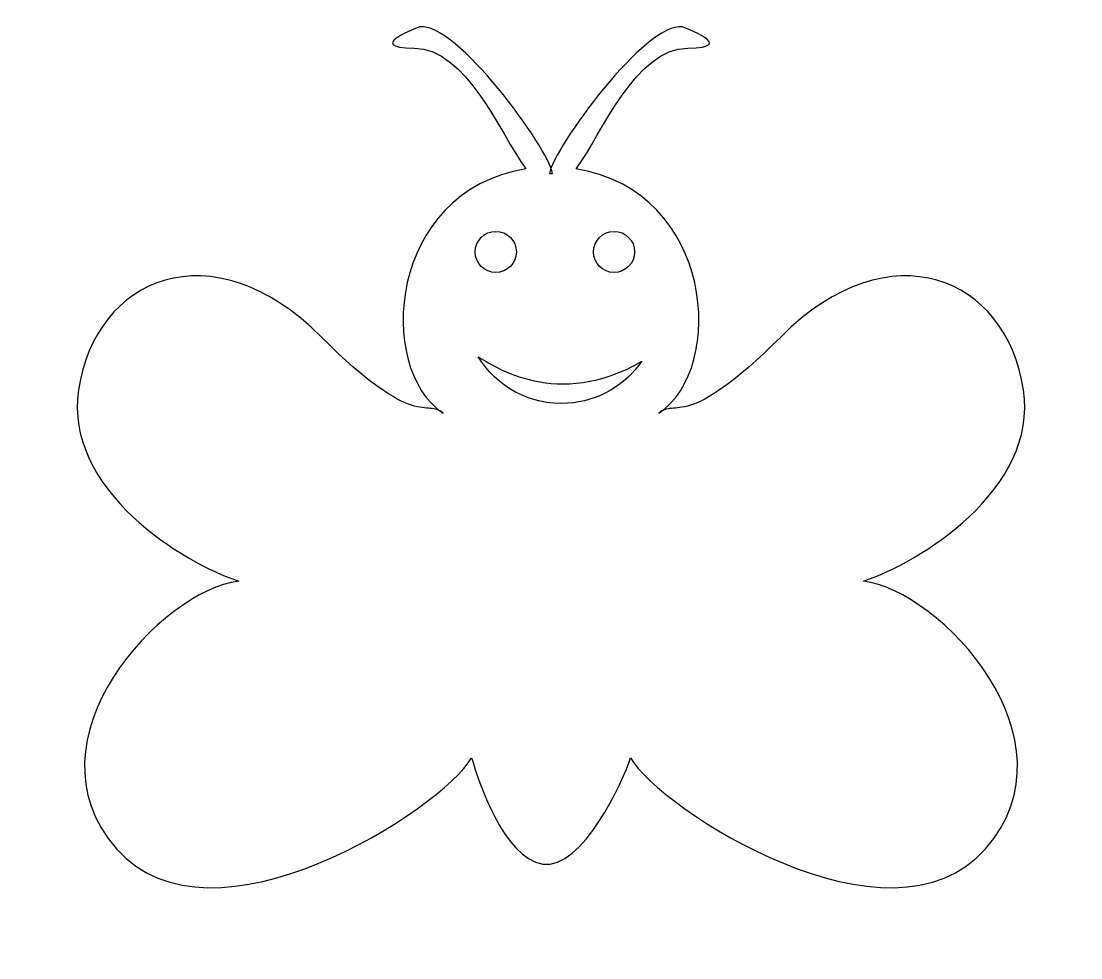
# Model space of a CAD drawing. Header units: centimetres. Extents: x -11.9 to 12.3, y -11.9 to 9.6.
import ezdxf

# ---------------------------------------------------------------- set-up
doc = ezdxf.new("R2010")
doc.units = ezdxf.units.CM
doc.header["$MEASUREMENT"] = 0
doc.layers.add('Camada 1', color=7, linetype='Continuous')

msp = doc.modelspace()

# ---------------------------------------------------------------- linework, layer by layer
at = {"layer": 'Camada 1'}
for points, knots in [([(0.18759, 6.07592), (0.27937, 6.65578), (2.39125, 9.56072), (3.22919, 9.42811), (3.22919, 9.42811), (3.22919, 9.42811), (4.54242, 8.95586), (3.35159, 8.94617), (3.35159, 8.94617), (2.16025, 8.93598), (1.39269, 7.00871), (0.79857, 6.17741), (0.79857, 6.17741), (3.95799, 5.67761), (4.23897, 1.60176), (2.69113, 0.59092), (2.69113, 0.59092), (3.07464, 0.92649), (3.29803, 0.15282), (5.47775, 2.33103), (5.47775, 2.33103), (7.98947, 4.84174), (10.65009, 3.69424), (11.03617, 1.12133), (11.03617, 1.12133), (11.37838, -1.15985), (8.62341, -2.85816), (7.36984, -3.25543), (7.36984, -3.25543), (9.12114, -3.46606), (12.34737, -6.88453), (10.16818, -9.38199), (10.16818, -9.38199), (7.98899, -11.87894), (2.71257, -8.46706), (2.03732, -7.30276), (2.03732, -7.30276), (1.89146, -7.80817), (0.93522, -9.87668), (0.03255, -9.73391), (0.03255, -9.73391), (-0.87013, -9.59111), (-1.44898, -7.80817), (-1.59482, -7.30276), (-1.59482, -7.30276), (-2.27006, -8.46706), (-7.54646, -11.87894), (-9.72568, -9.38199), (-9.72568, -9.38199), (-11.90516, -6.88453), (-8.67867, -3.46607), (-6.92734, -3.25543), (-6.92734, -3.25543), (-8.18092, -2.85816), (-10.93592, -1.15988), (-10.59371, 1.1213), (-10.59371, 1.1213), (-10.20766, 3.69424), (-7.54701, 4.84171), (-5.03526, 2.331), (-5.03526, 2.331), (-2.85554, 0.15282), (-2.63218, 0.92649), (-2.24867, 0.59089), (-2.24867, 0.59089), (-3.79648, 1.6017), (-3.5155, 5.67758), (-0.35608, 6.17738), (-0.35608, 6.17738), (-0.95023, 7.00867), (-1.71776, 8.93595), (-2.90912, 8.94614), (-2.90912, 8.94614), (-4.09996, 8.95582), (-2.78672, 9.42808), (-2.78672, 9.42808), (-2.78672, 9.42808), (-1.94881, 9.56069), (0.16309, 6.65575), (0.25488, 6.07589), (0.25488, 6.07589), (0.25488, 6.07589), (0.18759, 6.07589), (0.18759, 6.07589), (0.18759, 6.07589), (0.18759, 6.07589), (0.18759, 6.07592), (0.18759, 6.07592)], [0, 0, 0, 0, 0.04347826, 0.04347826, 0.04347826, 0.04347826, 0.08695652, 0.08695652, 0.08695652, 0.08695652, 0.13043478, 0.13043478, 0.13043478, 0.13043478, 0.17391304, 0.17391304, 0.17391304, 0.17391304, 0.2173913, 0.2173913, 0.2173913, 0.2173913, 0.26086957, 0.26086957, 0.26086957, 0.26086957, 0.30434783, 0.30434783, 0.30434783, 0.30434783, 0.34782609, 0.34782609, 0.34782609, 0.34782609, 0.39130435, 0.39130435, 0.39130435, 0.39130435, 0.43478261, 0.43478261, 0.43478261, 0.43478261, 0.47826087, 0.47826087, 0.47826087, 0.47826087, 0.52173913, 0.52173913, 0.52173913, 0.52173913, 0.56521739, 0.56521739, 0.56521739, 0.56521739, 0.60869565, 0.60869565, 0.60869565, 0.60869565, 0.65217391, 0.65217391, 0.65217391, 0.65217391, 0.69565217, 0.69565217, 0.69565217, 0.69565217, 0.73913043, 0.73913043, 0.73913043, 0.73913043, 0.7826087, 0.7826087, 0.7826087, 0.7826087, 0.82608696, 0.82608696, 0.82608696, 0.82608696, 0.86956522, 0.86956522, 0.86956522, 0.86956522, 0.91304348, 0.91304348, 0.91304348, 0.91304348, 1, 1, 1, 1]), ([(-1.04201, 3.80847), (-0.78192, 3.80847), (-0.57129, 4.0191), (-0.57129, 4.27869), (-0.57129, 4.27869), (-0.57129, 4.5388), (-0.78192, 4.74941), (-1.04201, 4.74941), (-1.04201, 4.74941), (-1.30162, 4.74941), (-1.51276, 4.5388), (-1.51276, 4.27869), (-1.51276, 4.27869), (-1.51276, 4.0191), (-1.30162, 3.80847), (-1.04201, 3.80847)], [0, 0, 0, 0, 0.2, 0.2, 0.2, 0.2, 0.4, 0.4, 0.4, 0.4, 0.6, 0.6, 0.6, 0.6, 1, 1, 1, 1]), ([(1.66452, 3.80847), (1.92461, 3.80847), (2.13524, 4.0191), (2.13524, 4.27869), (2.13524, 4.27869), (2.13524, 4.5388), (1.92461, 4.74941), (1.66452, 4.74941), (1.66452, 4.74941), (1.40441, 4.74941), (1.1938, 4.5388), (1.1938, 4.27869), (1.1938, 4.27869), (1.1938, 4.0191), (1.40441, 3.80847), (1.66452, 3.80847)], [0, 0, 0, 0, 0.2, 0.2, 0.2, 0.2, 0.4, 0.4, 0.4, 0.4, 0.6, 0.6, 0.6, 0.6, 1, 1, 1, 1]), ([(-1.44645, 1.88071), (-1.02875, 1.19832), (-0.25715, 0.76332), (0.59762, 0.81534), (0.59762, 0.81534), (1.31009, 0.85918), (1.92411, 1.2315), (2.30101, 1.77615), (2.30101, 1.77615), (0.37526, 0.66334), (-1.08895, 1.66037), (-1.44645, 1.88071)], [0, 0, 0, 0, 0.25, 0.25, 0.25, 0.25, 0.5, 0.5, 0.5, 0.5, 1, 1, 1, 1])]:
    msp.add_open_spline(points, degree=3, knots=knots, dxfattribs=at)

doc.saveas('drawing.dxf')
